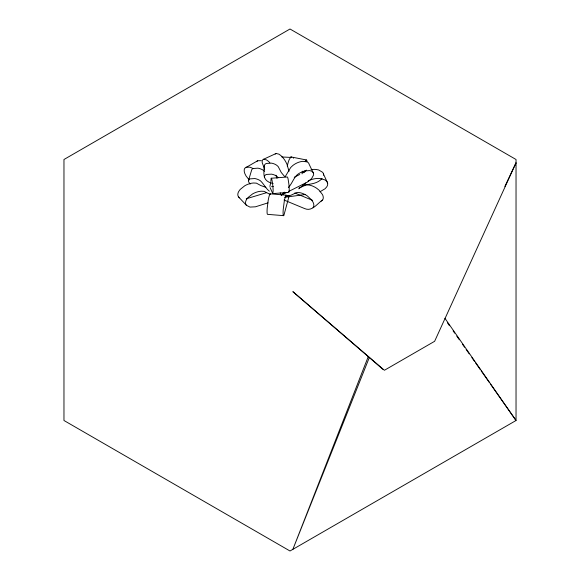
<?xml version="1.0" encoding="UTF-8"?>
<svg xmlns="http://www.w3.org/2000/svg" width="580" height="580" viewBox="0 0 580 580"><rect width="100%" height="100%" fill="white"/><g stroke="black" fill="none" stroke-linecap="round" stroke-linejoin="round"><path stroke-width="0.87" d="M270.809 181.504L271.193 178.249L287.281 176.994A15.827 1.262 85.5 0 1 288.086 178.923L288.891 184.215A5.336 0.428 85.5 0 1 289.217 189.776L288.876 192.35L272.781 193.604L270.106 187.637M302.354 171.194L302.064 173.862M270.73 182.338L269.91 186.47M287.281 166.206L287.571 164.814A11.433 3.009 -78.9 0 1 289.268 159.442L290.942 156.919L306.269 159.935A3.857 1.015 -78.9 0 1 306.936 161.726M289.26 195.489L283.808 215.658L267.445 214.346L267.206 213.686A6.279 0.739 -85.2 0 1 267.206 208.184L268.214 200.288A18.611 2.197 -85.2 0 1 269.649 194.626L270.113 193.814L286.129 195.17L287.404 196.229L288.311 195.801M248.472 180.561L251.611 170.186A3.857 2.864 16.8 0 1 253.018 168.526L257.962 168.164A11.433 8.497 16.8 0 1 263.588 170.433L264.647 171.281M304.638 172.093L305.174 170.404M368.162 356.86L292.864 549.347L369.315 357.534L292.864 291.653L384.417 370.279L434.63 341.294L516.033 162.806L504.868 186.441M272.781 193.604L273.122 191.03A5.336 0.428 85.5 0 0 272.796 185.469L271.998 180.177A15.827 1.262 85.5 0 0 271.193 178.249M286.129 195.17L285.664 195.975A18.611 2.197 -85.2 0 0 284.229 201.637L283.221 209.532A6.279 0.739 -85.2 0 0 283.221 215.035L283.461 215.695M305.218 161.182L306.269 159.935M285.135 176.769L290.703 167.504L292.784 165.532A15.827 12.267 -25.6 0 1 300.317 161.762L302.89 161.327L307.088 161.893A5.336 4.14 -25.6 0 1 309.111 164.213L313.534 173.427M288.361 187.529C292.037 183.751 293.429 178.306 297.207 174.747A15.827 12.267 -25.6 0 1 304.746 170.984L309.626 170.585L311.511 171.114A5.336 4.14 -25.6 0 1 313.541 175.066L311.525 178.742L307.342 182.12L288.405 191.581M322.074 178.43C317.485 183.998 309.539 184.121 303.014 185.172M284.33 192.125L281.307 195.134L280.205 192.828M306.472 170.114L302.919 172.898M305.74 182.983L298.772 188.833M284.004 200.02L304.703 208.604C312.156 211.867 317.13 203.594 322.487 200.1A6.279 4.162 51.2 0 0 322.487 194.597L319.174 190.276L316.796 188.348A18.611 12.339 51.2 0 0 308.748 185.013L306.124 184.955L298.99 188.072M261.384 160.682L257.687 160.74L244.869 168.156A6.279 3.56 60.9 0 0 244.869 173.659L246.043 175.987L249.226 179.923M256.512 161.66L257.687 160.74M321.117 201.158L322.487 200.1M286.063 196.627L287.586 195.823M294.241 177.241L299.758 174.478M281.307 195.134L286.832 192.371M303.137 172.427L305.486 171.288M308.052 181.083L310.401 179.945A18.611 14.689 -24.6 0 1 319.979 178.481L325.119 179.967L326.757 181.337A6.279 4.952 -24.6 0 1 326.757 186.84L325.119 188.718L319.979 191.77M264.683 169.36L262.196 162.654A5.336 2.835 65.3 0 1 263.632 159.232L276.094 153.49L278.9 154.149L280.604 155.353A15.827 8.403 65.3 0 1 285.556 161.414L286.897 164.038L289.036 171.317M266.677 192.647L246.261 198.802M267.96 202.877L255.417 206.813L249.98 207.089L246.391 205.262L238.67 197.055A6.279 4.502 -43.2 0 1 238.67 191.552L240.156 189.457L244.825 185.731A18.611 13.355 -43.2 0 1 253.54 182.997L256.382 183.142L260.79 185.535L265.872 187.347M293.27 157.608L293.632 158.217M246.043 167.228L249.733 167.178A18.618 10.556 60.9 0 1 253.177 168.686M286.223 196.424L291.109 195.177L296.677 192.545L299.309 192.596A18.611 12.339 51.2 0 1 307.356 195.938L311.67 199.991L313.048 202.188A6.279 4.162 51.2 0 1 313.048 207.691M305.493 194.46L284.664 197.323M271.549 186.666L273.339 186.528M263.632 159.232L266.438 159.884L268.141 161.095A15.827 8.403 65.3 0 1 269.896 162.784M281.837 156.963L291.689 157.47M270.135 194.416L264.103 191.356L261.261 191.212A18.611 13.355 -43.2 0 0 252.554 193.938L247.877 197.671L246.391 199.759A6.279 4.502 -43.2 0 0 246.391 205.262M294.785 192.988L312.511 200.339M273.129 183.577C263.102 181.199 263.342 175.66 264.342 166.069A3.857 2.827 0 0 1 266.416 163.437L271.607 163.154A11.433 8.388 0 0 1 276.877 165.387L278.212 166.612L281.257 172.485L284.454 176.327M238.67 197.055L239.663 197.823M369.315 357.534L383.126 369.54M278.212 177.61L276.877 176.385A11.433 8.388 0 0 0 271.607 174.152L266.416 174.435A3.857 2.827 0 0 0 264.342 177.067M269.33 191.175C265.647 188.326 263.762 183.853 260.449 180.808A11.433 8.497 16.8 0 0 254.823 178.538L249.879 178.894A3.857 2.864 16.8 0 0 248.523 181.678L250.111 184.106M270.584 194.51L270.113 193.814M447.419 322.785L449.5 325.743M453.132 330.926L454.698 333.145M456.772 336.11L459.375 339.808M462.492 344.252L464.573 347.217M466.132 349.435L469.249 353.873M471.852 357.577L474.447 361.282M475.484 362.761L480.167 369.424M481.204 370.903L489.52 382.749M490.564 384.228L516.033 420.5L290 551L63.967 420.5L63.967 159.5L290 29L516.033 159.5L516.033 420.5L444.903 318.26M323.466 173.993L327.599 183.026M277.015 178.314L275.957 175.189M264.342 166.069L264.632 167.221M323.56 175.232A6.279 4.952 -24.6 0 0 322.618 172.303L318.674 169.954L315.846 169.447A18.611 14.689 -24.6 0 0 311.054 169.628M275.181 154.084A5.336 2.835 65.3 0 1 276.094 153.49M290.942 156.919A3.857 1.015 -78.9 0 1 291.537 157.651"/></g></svg>
